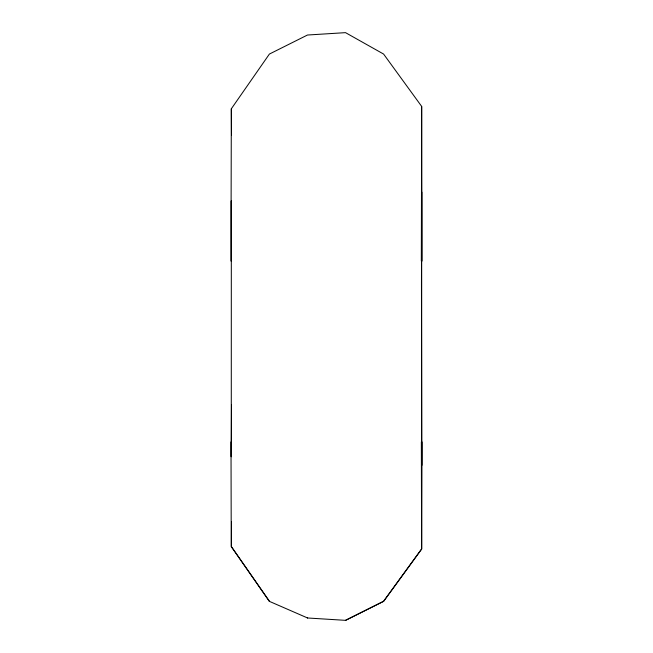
<?xml version="1.0" encoding="UTF-8"?>
<svg xmlns="http://www.w3.org/2000/svg" width="653" height="653" viewBox="0 0 653 653"><rect width="100%" height="100%" fill="white"/><g stroke="black" fill="none" stroke-linecap="round" stroke-linejoin="round"><path stroke-width="0.98" d="M230.974 261.069L231.325 108.79L269.395 54.06L307.465 35.025L345.527 32.65L383.597 54.06L421.667 106.406L422.026 261.069M421.324 261.069L421.667 106.406M231.489 405.048L231.276 456.765L231.325 200.806L231.489 257.249M421.993 441.901L421.748 548.969L383.695 601.315L345.633 620.35L307.359 617.975M231.489 521.543L231.399 546.594L269.485 601.315M345.429 620.35L383.507 601.315L421.593 548.969L421.348 441.901M307.563 617.975L269.297 601.315L231.244 546.594L231.007 441.901M231.325 108.79L231.489 134.918M421.463 284.749L421.716 465.516L421.667 191.892L421.463 284.749"/></g></svg>
